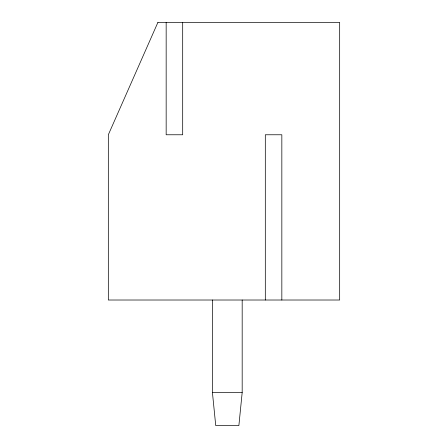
<?xml version="1.0" encoding="UTF-8"?>
<svg xmlns="http://www.w3.org/2000/svg" width="448" height="448" viewBox="0 0 448 448"><rect width="100%" height="100%" fill="white"/><g stroke="black" fill="none" stroke-linecap="round" stroke-linejoin="round"><path stroke-width="0.67" d="M242.178 300.014L242.178 392.549L238.874 425.6L215.74 425.6L212.43 392.549L212.43 300.014M212.43 392.549L242.178 392.549M281.837 300.014L281.837 134.77L265.311 134.77L265.311 300.014M182.689 22.4L182.689 134.77L166.163 134.77L166.163 22.4M157.903 22.4L108.326 134.77L108.326 300.014L339.674 300.014L339.674 22.4L157.903 22.4"/></g></svg>
